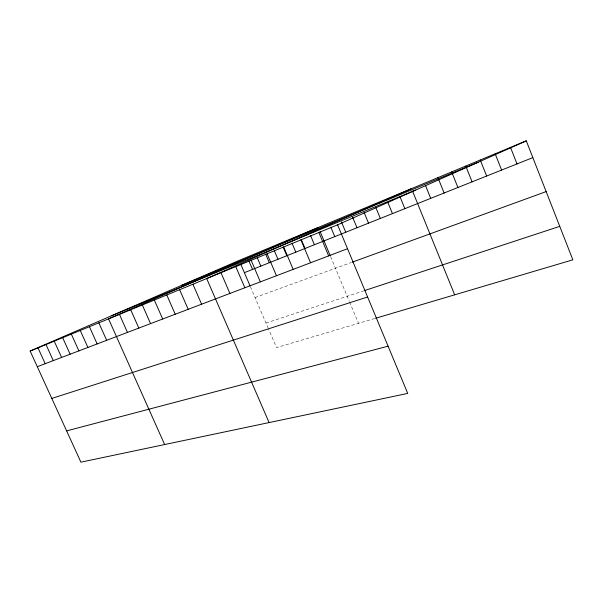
<?xml version="1.0" encoding="UTF-8"?>
<svg xmlns="http://www.w3.org/2000/svg" width="603" height="603" viewBox="0 0 603 603"><rect width="100%" height="100%" fill="white"/><g stroke="black" fill="none" stroke-linecap="round" stroke-linejoin="round"><path stroke-width="0.45" stroke-dasharray="3.02 2.26" d="M255.046 297.543L351.421 262.463M265.976 323.02L363.3 290.993M374.749 318.505L276.521 347.607L268.441 328.763M250.433 286.779L268.086 327.942M330.632 256.674L349.265 301.214M349.604 302.035L358.514 323.314"/><path stroke-width="0.9" d="M337.59 224.836L407.734 393.412L80.915 462.162L30.15 351.044L337.59 224.836L526.283 140.838L572.85 259.825L375.624 318.248M411.54 188.626L206.693 278.571L269.096 422.575M318.392 227.414L108.54 318.866L164.642 444.547M30.15 351.044L239.135 260.421L526.283 140.838M181.428 285.445L478.149 162.267M111.389 315.814L415.836 190.005M244.388 272.669L532.848 157.609M37.303 366.692L347.524 248.715M352.28 262.154L546.152 191.603M364.159 290.706L559.75 226.351M51.798 398.432L367.611 296.993M66.632 430.889L388.076 346.182M37.966 347.833L45.195 363.692M54.21 341.162L61.604 357.451M45.986 344.547L53.29 360.617M71.342 334.137L78.895 350.878M62.659 337.695L70.136 354.21M89.425 326.713L97.151 343.936M80.259 330.474L87.902 347.449M98.847 322.846L106.663 340.318M119.447 314.389L127.459 332.404M130.7 309.769L138.826 328.085M142.331 304.99L150.562 323.623M154.345 300.06L162.689 319.01M179.619 289.689L188.189 309.309M166.767 294.965L175.224 314.238M192.915 284.224L201.613 304.206M220.977 272.707L229.916 293.442M235.781 266.632L244.856 287.759M251.149 260.323L260.353 281.865M249.001 261.167L252.536 269.42M240.883 264.506L250.079 285.95M267.106 253.773L276.453 275.744M265.742 254.3L269.322 262.72M257.285 257.767L260.843 266.104M283.689 246.966L293.179 269.383M283.169 247.147L286.809 255.747M274.365 250.758L277.975 259.275M292.033 243.182L295.824 252.152M310.583 235.562L314.427 244.735M301.214 239.414L305.028 248.481M300.935 239.881L310.568 262.765M320.155 231.627L330.286 255.845M318.889 232.517L328.665 255.883M341.426 221.874L345.738 232.245M330.843 227.241L334.755 236.625M352.551 217.05L356.991 227.753M364.039 212.316L368.516 223.155M387.887 202.487L392.44 213.613M375.812 207.462L380.327 218.444M399.91 196.51L404.869 208.661M412.55 191.113L454.677 294.829M425.582 185.732L430.693 198.357M437.929 177.636L444.117 193.005M451.662 171.915L457.911 187.503M465.772 166.044L472.081 181.85M480.267 160.006L486.636 176.038M495.176 153.795L501.606 170.069M510.507 147.411L517.005 163.933"/></g></svg>
